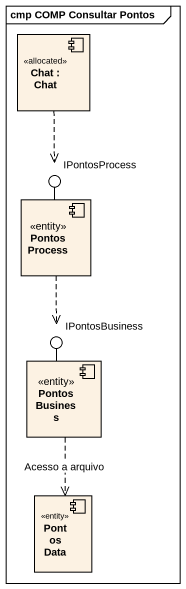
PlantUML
@startuml
mainframe cmp COMP Consultar Pontos
component "Chat : Chat" as Chat_Chat <<allocated>>
() IPontosProcess
component PontosProcess <<entity>>
component PontosBusiness <<entity>>
() IPontosBusiness
component PontosData <<entity>>
PontosProcess -up- IPontosProcess
PontosBusiness -up- IPontosBusiness
Chat_Chat ..> IPontosProcess
PontosProcess ..> IPontosBusiness
PontosBusiness ..> PontosData : Acesso a arquivo
@enduml
